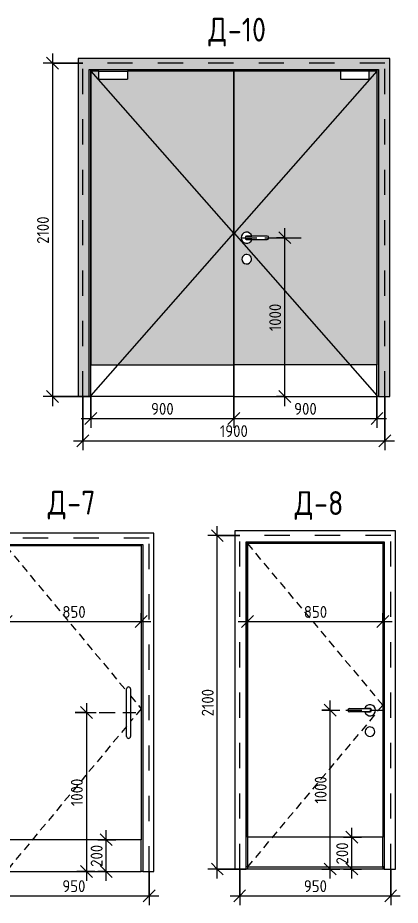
# Model space of a CAD drawing. Header units: millimetres. Extents: x -12093 to 14377, y -395 to 12857.
# Drawn here: x -8172 to -5766, y 7250 to 12841 of the extents above; entities that cross this region are included whole.
import ezdxf

# ---------------------------------------------------------------- set-up
doc = ezdxf.new("R2010")
doc.units = ezdxf.units.MM
for name, pattern in [('200_ШТРИХ__ш1_п0_6_', [80, 50, -30]), ('ADSK_Штрих_ш2 п1', [150, 100, -50]), ('Штрих', [317.5, 158.75, -158.75])]:
    doc.linetypes.add(name, pattern=pattern)
for name, color, linetype, lineweight in [('A-ANNO-DIMS', 7, 'Continuous', 9), ('A-ANNO-DIMS-50', 7, 'Continuous', 9), ('A-DETL', 7, 'Continuous', 9), ('A-DETL-1', 7, 'ADSK_Штрих_ш2 п1', 9), ('A-DOOR', 7, 'Штрих', 9), ('A-DOOR-1', 7, 'Continuous', 9), ('A-DOOR-2', 7, '200_ШТРИХ__ш1_п0_6_', 9), ('A-DOOR-FRAM', 7, 'Continuous', 9), ('G-ANNO-TEXT', 7, 'Continuous', 9)]:
    doc.layers.add(name, color=color, linetype=linetype, lineweight=lineweight)
doc.styles.add('GOST Common', font='GOST_Common.ttf', dxfattribs={"width": 0.9, "height": 150})
doc.styles.add('ISOCPEUR', font='isocpeur.ttf', dxfattribs={"width": 0.9, "height": 75})
doc.dimstyles.new('ISO-1_5', dxfattribs={"dimscale": 304.8, "dimtxt": 74.698588, "dimasz": 0.246063, "dimexe": 0.19685, "dimexo": 0, "dimgap": 0, "dimtad": 1, "dimdec": 0, "dimrnd": 10, "dimzin": 0, "dimdsep": 46, "dimtxsty": 'ISOCPEUR', "dimblk1": 'OBLIQUE', "dimblk2": 'OBLIQUE', "dimsah": 1, "dimcen": 0.09, "dimdle": 0.19685, "dimazin": 0, "dimtfac": 1, "dimtdec": 4, "dimtix": 1, "dimtmove": 0, "dimatfit": 3, "dimfxl": 1, "dimtvp": 1, "dimtolj": 1, "dimtzin": 0, "dimarcsym": 2})

# ---------------------------------------------------------------- blocks, each defined once
blk = doc.blocks.new('Family - ___-32257027-_Двери_ 1 этаж 1-12')
at = {"layer": 'A-DOOR'}
for p, q in [((-5825.8, 9578.8), (-6775.8, 9578.8)), ((-6775.8, 7478.8), (-6775.8, 9578.8)), ((-5825.8, 9578.8), (-6775.8, 9578.8)), ((-6775.8, 7478.8), (-6775.8, 9578.8)), ((-5825.8, 7478.8), (-5825.8, 9578.8)), ((-5825.8, 7478.8), (-5825.8, 9578.8))]:
    blk.add_line(p, q, dxfattribs=at)
at = {"layer": 'A-DOOR-1'}
for p, q in [((-5875.8, 9528.8), (-6725.8, 9528.8)), ((-6725.8, 7678.8), (-6725.8, 9528.8)), ((-5875.8, 9528.8), (-5875.8, 7678.8)), ((-6085.8, 8488.8), (-5955.8, 8488.8)), ((-5955.8, 8468.8), (-6085.8, 8468.8)), ((-5955.8, 8488.8), (-5989.4, 8488.8)), ((-5989.4, 8468.8), (-5955.8, 8468.8)), ((-5875.8, 7678.8), (-6725.8, 7678.8)), ((-6725.8, 7678.8), (-6725.8, 7492.8)), ((-5875.8, 7492.8), (-5875.8, 7678.8)), ((-6725.8, 7492.8), (-5875.8, 7492.8))]:
    blk.add_line(p, q, dxfattribs=at)
for centre, radius, start, end in [((-5955.8, 8478.8), 35, 0, 163.3985), ((-6085.8, 8478.8), 10, 90, 270), ((-5955.8, 8478.8), 35, 196.6015, 0), ((-5955.8, 8478.8), 10, 270, 90), ((-5955.8, 8478.8), 10, 270, 90), ((-5955.8, 8343.8), 30, 0, 188.1699), ((-5955.8, 8343.8), 30, 188.1699, 0)]:
    blk.add_arc(centre, radius, start, end, dxfattribs=at)
at = {"layer": 'A-DOOR-2'}
for p, q in [((-6727.2, 9528.8), (-5875.8, 8510.8)), ((-5875.8, 8510.8), (-6725.8, 7492.8))]:
    blk.add_line(p, q, dxfattribs=at)
at = {"layer": 'A-DOOR-FRAM'}
for p, q in [((-5795.8, 9608.8), (-6805.8, 9608.8)), ((-6805.8, 9608.8), (-6805.8, 7478.8)), ((-5795.8, 7478.8), (-5795.8, 9608.8)), ((-6735.8, 7478.8), (-6735.8, 9538.8)), ((-6735.8, 9538.8), (-5865.8, 9538.8)), ((-6725.8, 9528.8), (-6725.8, 9538.8)), ((-6725.8, 9538.8), (-6725.8, 7678.8)), ((-5875.8, 9528.8), (-6725.8, 9528.8)), ((-5875.8, 9538.8), (-5875.8, 9528.8)), ((-5875.8, 9538.8), (-5875.8, 7678.8)), ((-5865.8, 9538.8), (-5865.8, 7478.8)), ((-6725.8, 7492.8), (-6735.8, 7492.8)), ((-6725.8, 7492.8), (-6725.8, 7478.8)), ((-5875.8, 7492.8), (-5875.8, 7478.8)), ((-5865.8, 7492.8), (-5875.8, 7492.8)), ((-6805.8, 7478.8), (-6735.8, 7478.8)), ((-6725.8, 7478.8), (-6735.8, 7478.8)), ((-5865.8, 7478.8), (-6735.8, 7478.8)), ((-5865.8, 7478.8), (-5875.8, 7478.8)), ((-5865.8, 7478.8), (-5795.8, 7478.8))]:
    blk.add_line(p, q, dxfattribs=at)
blk = doc.blocks.new('Family - ___-32257067-_Двери_ 1 этаж 1-12')
at = {"layer": 'A-DOOR'}
for p, q in [((-7345.1, 9563.5), (-8295.1, 9563.5)), ((-8295.1, 7463.5), (-8295.1, 9563.5)), ((-7345.1, 9563.5), (-8295.1, 9563.5)), ((-8295.1, 7463.5), (-8295.1, 9563.5)), ((-7345.1, 7463.5), (-7345.1, 9563.5)), ((-7345.1, 7463.5), (-7345.1, 9563.5))]:
    blk.add_line(p, q, dxfattribs=at)
at = {"layer": 'A-DOOR-1'}
for p, q in [((-7395.1, 9513.5), (-8245.1, 9513.5)), ((-8245.1, 7663.5), (-8245.1, 9513.5)), ((-7395.1, 9513.5), (-7395.1, 7663.5)), ((-7487.6, 8313.5), (-7487.6, 8613.5)), ((-7462.6, 8613.5), (-7462.6, 8313.5)), ((-7395.1, 7663.5), (-8245.1, 7663.5)), ((-8245.1, 7663.5), (-8245.1, 7463.5)), ((-7395.1, 7463.5), (-7395.1, 7663.5)), ((-8245.1, 7463.5), (-7395.1, 7463.5))]:
    blk.add_line(p, q, dxfattribs=at)
for centre, start, end in [((-7475.1, 8613.5), 0, 180), ((-7475.1, 8313.5), 180, 0)]:
    blk.add_arc(centre, 12.5, start, end, dxfattribs=at)
at = {"layer": 'A-DOOR-2'}
for p, q in [((-8246.5, 9513.5), (-7487.6, 8599.9)), ((-7462.6, 8569.8), (-7395.1, 8488.5)), ((-7395.1, 8488.5), (-7462.6, 8407.1)), ((-7487.6, 8377), (-8245.1, 7463.5))]:
    blk.add_line(p, q, dxfattribs=at)
at = {"layer": 'A-DOOR-FRAM'}
for p, q in [((-7315.1, 9593.5), (-8325.1, 9593.5)), ((-8325.1, 9593.5), (-8325.1, 7463.5)), ((-7315.1, 7463.5), (-7315.1, 9593.5)), ((-8255.1, 7463.5), (-8255.1, 9523.5)), ((-8255.1, 9523.5), (-7385.1, 9523.5)), ((-8245.1, 9513.5), (-8245.1, 9523.5)), ((-8245.1, 9523.5), (-8245.1, 7663.5)), ((-7395.1, 9513.5), (-8245.1, 9513.5)), ((-7395.1, 9523.5), (-7395.1, 9513.5)), ((-7395.1, 9523.5), (-7395.1, 7663.5)), ((-7385.1, 9523.5), (-7385.1, 7463.5)), ((-8325.1, 7463.5), (-8255.1, 7463.5)), ((-8245.1, 7463.5), (-8255.1, 7463.5)), ((-7385.1, 7463.5), (-7395.1, 7463.5)), ((-7385.1, 7463.5), (-7315.1, 7463.5))]:
    blk.add_line(p, q, dxfattribs=at)
blk = doc.blocks.new('Family - ___-32257079-_Двери_ 1 этаж 1-12')
at = {"layer": 'A-DOOR-1'}
blk.add_hatch(color=256, dxfattribs=at).paths.add_polyline_path([(-7574.8, 10655.2), (-6812, 10655.2), (-6812, 12505.2), (-7482, 12505.2), (-7482, 12455.2), (-7662, 12455.2), (-7662, 12505.2), (-7712, 12505.2), (-7712, 10655.2)])
h = blk.add_hatch(color=256, dxfattribs=at)
h.paths.add_polyline_path([(-6393.2, 10655.2), (-5912, 10655.2), (-5912, 12505.2), (-5962, 12505.2), (-5962, 12455.2), (-6142, 12455.2), (-6142, 12505.2), (-6812, 12505.2), (-6812, 10655.2)])
h.paths.add_polyline_path([(-6734.2, 11290.3), (-6741.5, 11291.8), (-6748.3, 11295), (-6754, 11299.8), (-6758.4, 11305.9), (-6761.1, 11312.8), (-6762, 11320.2), (-6761.1, 11327.7), (-6758.3, 11334.8), (-6753.8, 11340.9), (-6748, 11345.7), (-6741.1, 11348.8), (-6733.7, 11350.2), (-6726.2, 11349.7), (-6719, 11347.3), (-6712.7, 11343.1), (-6707.6, 11337.6), (-6704, 11330.9), (-6702.2, 11323.5), (-6702.4, 11316), (-6704.3, 11308.8), (-6708, 11302.3), (-6713.2, 11296.9), (-6719.6, 11293), (-6726.7, 11290.7)])
h.paths.add_polyline_path([(-6732.6, 11420.2), (-6741.5, 11421.6), (-6749.9, 11425.1), (-6757, 11430.7), (-6762.4, 11437.9), (-6765.9, 11446.3), (-6767, 11455.2), (-6765.9, 11464.2), (-6762.4, 11472.6), (-6756, 11480.6), (-6749.9, 11485.4), (-6741.5, 11488.9), (-6732, 11490.2), (-6723.6, 11489.2), (-6715.2, 11485.9), (-6707.9, 11480.6), (-6702.2, 11473.5), (-6698.5, 11465.2), (-6599.5, 11464.9), (-6597, 11463.9), (-6595, 11462.3), (-6593.4, 11460.2), (-6592.4, 11457.8), (-6592, 11455.2), (-6592.4, 11452.7), (-6593.4, 11450.2), (-6595, 11448.2), (-6597, 11446.6), (-6599.5, 11445.6), (-6602, 11445.2), (-6698.5, 11445.2), (-6702.2, 11437), (-6707.9, 11429.9), (-6715.2, 11424.6), (-6723.6, 11421.3), (-6732, 11420.3)])
at = {"layer": 'A-DOOR-FRAM'}
for points in [[(-7722, 10455.2), (-7722, 12515.2), (-5902, 12515.2), (-5902, 10455.2), (-5832, 10455.2), (-5832, 12585.2), (-7792, 12585.2), (-7792, 10455.2)], [(-7712, 10455.2), (-7712, 12515.2), (-7722, 12515.2), (-7722, 10455.2)], [(-7712, 12505.2), (-5912, 12505.2), (-5912, 12515.2), (-7712, 12515.2)], [(-5912, 10455.2), (-5902, 10455.2), (-5902, 12515.2), (-5912, 12515.2), (-5912, 10472.8)]]:
    blk.add_hatch(color=256, dxfattribs=at).paths.add_polyline_path(points)
at = {"layer": 'A-DOOR'}
for p, q in [((-5862, 12555.2), (-7762, 12555.2)), ((-7762, 10455.2), (-7762, 12555.2)), ((-5862, 12555.2), (-7762, 12555.2)), ((-7762, 10455.2), (-7762, 12555.2)), ((-5862, 10455.2), (-5862, 12555.2)), ((-5862, 10455.2), (-5862, 12555.2))]:
    blk.add_line(p, q, dxfattribs=at)
at = {"layer": 'A-DOOR-1'}
for p, q in [((-7662, 12505.2), (-7712, 12505.2)), ((-7712, 10655.2), (-7712, 12505.2)), ((-7662, 12505.2), (-7482, 12505.2)), ((-7662, 12455.2), (-7662, 12505.2)), ((-6812, 12505.2), (-7482, 12505.2)), ((-7482, 12505.2), (-7482, 12455.2)), ((-6812, 12505.2), (-6812, 10655.2)), ((-6142, 12505.2), (-6812, 12505.2)), ((-6812, 10655.2), (-6812, 12505.2)), ((-5962, 12505.2), (-6142, 12505.2)), ((-6142, 12505.2), (-6142, 12455.2)), ((-5912, 12505.2), (-5962, 12505.2)), ((-5962, 12455.2), (-5962, 12505.2)), ((-5912, 12505.2), (-5912, 10655.2)), ((-7662, 12455.2), (-7482, 12455.2)), ((-6142, 12455.2), (-5962, 12455.2)), ((-6602, 11465.2), (-6732, 11465.2)), ((-6732, 11465.2), (-6698.5, 11465.2)), ((-6732, 11445.2), (-6602, 11445.2)), ((-6698.5, 11445.2), (-6732, 11445.2)), ((-7712, 10655.2), (-6812, 10655.2)), ((-7712, 10455.2), (-7712, 10655.2)), ((-6812, 10455.2), (-6812, 10655.2)), ((-5912, 10655.2), (-6812, 10655.2)), ((-6812, 10655.2), (-6812, 10455.2)), ((-5912, 10455.2), (-5912, 10655.2)), ((-6812, 10455.2), (-7712, 10455.2)), ((-6812, 10455.2), (-5912, 10455.2))]:
    blk.add_line(p, q, dxfattribs=at)
for centre, radius, start, end in [((-6732, 11455.2), 35, 16.6015, 180), ((-6732, 11455.2), 10, 90, 270), ((-6732, 11455.2), 10, 90, 270), ((-6602, 11455.2), 10, 270, 90), ((-6732, 11455.2), 35, 180, 343.3985), ((-6732, 11320.2), 30, 351.8301, 180), ((-6732, 11320.2), 30, 180, 351.8301)]:
    blk.add_arc(centre, radius, start, end, dxfattribs=at)
at = {"layer": 'A-DOOR-FRAM'}
for p, q in [((-5832, 12585.2), (-7792, 12585.2)), ((-7792, 12585.2), (-7792, 10455.2)), ((-5832, 10455.2), (-5832, 12585.2)), ((-7722, 10455.2), (-7722, 12515.2)), ((-7722, 12515.2), (-5902, 12515.2)), ((-7712, 12505.2), (-7712, 12515.2)), ((-7712, 12515.2), (-7712, 10655.2)), ((-7662, 12505.2), (-7712, 12505.2)), ((-6142, 12505.2), (-7482, 12505.2)), ((-5912, 12505.2), (-5962, 12505.2)), ((-5912, 12515.2), (-5912, 12505.2)), ((-5912, 12515.2), (-5912, 10655.2)), ((-5902, 12515.2), (-5902, 10455.2)), ((-7792, 10455.2), (-7722, 10455.2)), ((-7712, 10455.2), (-7722, 10455.2)), ((-5902, 10455.2), (-5912, 10455.2)), ((-5902, 10455.2), (-5832, 10455.2))]:
    blk.add_line(p, q, dxfattribs=at)
blk = doc.blocks.new('DIMBLOCK4-_Двери_ 1 этаж 1-12')
at = {"layer": 'A-ANNO-DIMS-50', "lineweight": 20}
for p, q in [((-6070.1, 7678.8), (-6107.6, 7716.3)), ((-6070.1, 7678.8), (-6032.6, 7641.3)), ((-6070.1, 7478.8), (-6107.6, 7516.3)), ((-6070.1, 7478.8), (-6032.6, 7441.3))]:
    blk.add_line(p, q, dxfattribs=at)
at = {"layer": 'A-ANNO-DIMS-50'}
for p, q in [((-6070.1, 7418.8), (-6070.1, 7738.8)), ((-6123.2, 7678.8), (-6010.1, 7678.8)), ((-6070.1, 7678.8), (-6123.2, 7678.8)), ((-6123.2, 7478.8), (-6010.1, 7478.8)), ((-6070.1, 7478.8), (-6123.2, 7478.8))]:
    blk.add_line(p, q, dxfattribs=at)
at = {"layer": 'A-ANNO-DIMS-50', "color": 0, "insert": (-6168.1, 7507.7), "char_height": 75, "width": 170.658, "attachment_point": 1, "rotation": 90, "line_spacing_factor": 1.149209, "style": 'ISOCPEUR'}
blk.add_mtext('200', dxfattribs=at)
blk = doc.blocks.new('_Oblique')
at = {"color": 0, "linetype": 'ByBlock', "lineweight": -2}
blk.add_line((-0.5, -0.5), (0.5, 0.5), dxfattribs=at)
blk = doc.blocks.new('DIMBLOCK5-_Двери_ 1 этаж 1-12')
at = {"layer": 'A-ANNO-DIMS-50'}
for p, q in [((-6775.8, 7478.8), (-6775.8, 7250.5)), ((-6775.8, 7310.5), (-6775.8, 7478.8)), ((-5825.8, 7478.8), (-5825.8, 7250.5)), ((-5825.8, 7310.5), (-5825.8, 7478.8)), ((-6835.8, 7310.5), (-5765.8, 7310.5))]:
    blk.add_line(p, q, dxfattribs=at)
at = {"layer": 'A-ANNO-DIMS-50', "lineweight": 20}
for p, q in [((-6775.8, 7310.5), (-6738.3, 7348)), ((-5825.8, 7310.5), (-5788.3, 7348)), ((-6775.8, 7310.5), (-6813.3, 7273)), ((-5825.8, 7310.5), (-5863.3, 7273))]:
    blk.add_line(p, q, dxfattribs=at)
at = {"layer": 'A-ANNO-DIMS-50', "color": 0, "insert": (-6371.9, 7408.4), "char_height": 75, "width": 170.658, "attachment_point": 1, "line_spacing_factor": 1.149209, "style": 'ISOCPEUR'}
blk.add_mtext('950', dxfattribs=at)
blk = doc.blocks.new('DIMBLOCK6-_Двери_ 1 этаж 1-12')
at = {"layer": 'A-ANNO-DIMS-50', "lineweight": 20}
for p, q in [((-6916.4, 9578.8), (-6953.9, 9616.3)), ((-6916.4, 9578.8), (-6878.9, 9541.3)), ((-6916.4, 7478.8), (-6953.9, 7516.3)), ((-6916.4, 7478.8), (-6878.9, 7441.3))]:
    blk.add_line(p, q, dxfattribs=at)
at = {"layer": 'A-ANNO-DIMS-50'}
for p, q in [((-6916.4, 7418.8), (-6916.4, 9638.8)), ((-6775.8, 9578.8), (-6976.4, 9578.8)), ((-6916.4, 9578.8), (-6775.8, 9578.8)), ((-6735.8, 7478.8), (-6976.4, 7478.8)), ((-6916.4, 7478.8), (-6735.8, 7478.8))]:
    blk.add_line(p, q, dxfattribs=at)
at = {"layer": 'A-ANNO-DIMS-50', "color": 0, "insert": (-7014.4, 8440.5), "char_height": 75, "width": 212.029, "attachment_point": 1, "rotation": 90, "line_spacing_factor": 1.149209, "style": 'ISOCPEUR'}
blk.add_mtext('2100', dxfattribs=at)
blk = doc.blocks.new('DIMBLOCK23-_Двери_ 1 этаж 1-12')
at = {"layer": 'A-ANNO-DIMS-50'}
for p, q in [((-7615.1, 7403.5), (-7615.1, 7723.5)), ((-7668.2, 7663.5), (-7555.1, 7663.5)), ((-7615.1, 7663.5), (-7668.2, 7663.5)), ((-7668.2, 7463.5), (-7555.1, 7463.5)), ((-7615.1, 7463.5), (-7668.2, 7463.5))]:
    blk.add_line(p, q, dxfattribs=at)
at = {"layer": 'A-ANNO-DIMS-50', "lineweight": 20}
for p, q in [((-7615.1, 7663.5), (-7652.6, 7701)), ((-7615.1, 7663.5), (-7577.6, 7626)), ((-7615.1, 7463.5), (-7652.6, 7501)), ((-7615.1, 7463.5), (-7577.6, 7426))]:
    blk.add_line(p, q, dxfattribs=at)
at = {"layer": 'A-ANNO-DIMS-50', "color": 0, "insert": (-7713.1, 7492.4), "char_height": 75, "width": 170.658, "attachment_point": 1, "rotation": 90, "line_spacing_factor": 1.149209, "style": 'ISOCPEUR'}
blk.add_mtext('200', dxfattribs=at)
blk = doc.blocks.new('DIMBLOCK24-_Двери_ 1 этаж 1-12')
at = {"layer": 'A-ANNO-DIMS-50'}
for p, q in [((-8295.1, 7463.5), (-8295.1, 7250.5)), ((-8295.1, 7310.5), (-8295.1, 7463.5)), ((-7345.1, 7463.5), (-7345.1, 7250.5)), ((-7345.1, 7310.5), (-7345.1, 7463.5)), ((-8355.1, 7310.5), (-7285.1, 7310.5))]:
    blk.add_line(p, q, dxfattribs=at)
at = {"layer": 'A-ANNO-DIMS-50', "lineweight": 20}
for p, q in [((-8295.1, 7310.5), (-8257.6, 7348)), ((-7345.1, 7310.5), (-7307.6, 7348)), ((-8295.1, 7310.5), (-8332.6, 7273)), ((-7345.1, 7310.5), (-7382.6, 7273))]:
    blk.add_line(p, q, dxfattribs=at)
at = {"layer": 'A-ANNO-DIMS-50', "color": 0, "insert": (-7891.2, 7408.4), "char_height": 75, "width": 170.658, "attachment_point": 1, "line_spacing_factor": 1.149209, "style": 'ISOCPEUR'}
blk.add_mtext('950', dxfattribs=at)
blk = doc.blocks.new('DIMBLOCK29-_Двери_ 1 этаж 1-12')
at = {"layer": 'A-ANNO-DIMS-50'}
for p, q in [((-7762, 10455.2), (-7762, 10116.6)), ((-7762, 10176.6), (-7762, 10455.2)), ((-5862, 10455.2), (-5862, 10116.6)), ((-5862, 10176.6), (-5862, 10455.2)), ((-7822, 10176.6), (-5802, 10176.6))]:
    blk.add_line(p, q, dxfattribs=at)
at = {"layer": 'A-ANNO-DIMS-50', "lineweight": 20}
for p, q in [((-7762, 10176.6), (-7799.5, 10139.1)), ((-7762, 10176.6), (-7724.5, 10214.1)), ((-5862, 10176.6), (-5899.5, 10139.1)), ((-5862, 10176.6), (-5824.5, 10214.1))]:
    blk.add_line(p, q, dxfattribs=at)
at = {"layer": 'A-ANNO-DIMS-50', "color": 0, "insert": (-6900.4, 10274.6), "char_height": 75, "width": 212.029, "attachment_point": 1, "line_spacing_factor": 1.149209, "style": 'ISOCPEUR'}
blk.add_mtext('1900', dxfattribs=at)
blk = doc.blocks.new('DIMBLOCK30-_Двери_ 1 этаж 1-12')
at = {"layer": 'A-ANNO-DIMS-50'}
for p, q in [((-7712, 10455.2), (-7712, 10257)), ((-7712, 10317), (-7712, 10455.2)), ((-6812, 10455.2), (-6812, 10257)), ((-6812, 10317), (-6812, 10455.2)), ((-7772, 10317), (-6812, 10317))]:
    blk.add_line(p, q, dxfattribs=at)
at = {"layer": 'A-ANNO-DIMS-50', "lineweight": 20}
for p, q in [((-7712, 10317), (-7674.5, 10354.5)), ((-6812, 10317), (-6774.5, 10354.5)), ((-7712, 10317), (-7749.5, 10279.5)), ((-6812, 10317), (-6849.5, 10279.5))]:
    blk.add_line(p, q, dxfattribs=at)
at = {"layer": 'A-ANNO-DIMS-50', "color": 0, "insert": (-7333.2, 10415), "char_height": 75, "width": 170.658, "attachment_point": 1, "line_spacing_factor": 1.149209, "style": 'ISOCPEUR'}
blk.add_mtext('900', dxfattribs=at)
blk = doc.blocks.new('DIMBLOCK31-_Двери_ 1 этаж 1-12')
at = {"layer": 'A-ANNO-DIMS-50'}
for p, q in [((-6812, 10455.2), (-6812, 10257)), ((-6812, 10317), (-6812, 10455.2)), ((-5912, 10455.2), (-5912, 10257)), ((-5912, 10317), (-5912, 10455.2)), ((-6812, 10317), (-5852, 10317))]:
    blk.add_line(p, q, dxfattribs=at)
at = {"layer": 'A-ANNO-DIMS-50', "lineweight": 20}
for p, q in [((-6812, 10317), (-6774.5, 10354.5)), ((-5912, 10317), (-5874.5, 10354.5)), ((-6812, 10317), (-6849.5, 10279.5)), ((-5912, 10317), (-5949.5, 10279.5))]:
    blk.add_line(p, q, dxfattribs=at)
at = {"layer": 'A-ANNO-DIMS-50', "color": 0, "insert": (-6433.2, 10415), "char_height": 75, "width": 170.658, "attachment_point": 1, "line_spacing_factor": 1.149209, "style": 'ISOCPEUR'}
blk.add_mtext('900', dxfattribs=at)
blk = doc.blocks.new('DIMBLOCK32-_Двери_ 1 этаж 1-12')
at = {"layer": 'A-ANNO-DIMS-50', "lineweight": 20}
for p, q in [((-6492.1, 11455.7), (-6529.6, 11493.2)), ((-6492.1, 11455.7), (-6454.6, 11418.2)), ((-6492.1, 10455.2), (-6529.6, 10492.7)), ((-6492.1, 10455.2), (-6454.6, 10417.7))]:
    blk.add_line(p, q, dxfattribs=at)
at = {"layer": 'A-ANNO-DIMS-50'}
for p, q in [((-6492.1, 10395.2), (-6492.1, 11515.7)), ((-6545.1, 11455.7), (-6432.1, 11455.7)), ((-6492.1, 11455.7), (-6545.1, 11455.7)), ((-6545.1, 10455.2), (-6432.1, 10455.2)), ((-6492.1, 10455.2), (-6545.1, 10455.2))]:
    blk.add_line(p, q, dxfattribs=at)
at = {"layer": 'A-ANNO-DIMS-50', "color": 0, "insert": (-6590.1, 10867.1), "char_height": 75, "width": 212.029, "attachment_point": 1, "rotation": 90, "line_spacing_factor": 1.149209, "style": 'ISOCPEUR'}
blk.add_mtext('1000', dxfattribs=at)
blk = doc.blocks.new('DIMBLOCK34-_Двери_ 1 этаж 1-12')
at = {"layer": 'A-ANNO-DIMS-50', "lineweight": 20}
for p, q in [((-7739.2, 8463.9), (-7776.7, 8501.4)), ((-7739.2, 8463.9), (-7701.7, 8426.4)), ((-7739.2, 7463.5), (-7776.7, 7501)), ((-7739.2, 7463.5), (-7701.7, 7426))]:
    blk.add_line(p, q, dxfattribs=at)
at = {"layer": 'A-ANNO-DIMS-50'}
for p, q in [((-7739.2, 8523.9), (-7739.2, 7403.5)), ((-7809.9, 8463.9), (-7679.2, 8463.9)), ((-7739.2, 8463.9), (-7809.9, 8463.9)), ((-7686.2, 7463.5), (-7799.2, 7463.5)), ((-7739.2, 7463.5), (-7686.2, 7463.5))]:
    blk.add_line(p, q, dxfattribs=at)
at = {"layer": 'A-ANNO-DIMS-50', "color": 0, "insert": (-7837.2, 7875.4), "char_height": 75, "width": 212.029, "attachment_point": 1, "rotation": 90, "line_spacing_factor": 1.149209, "style": 'ISOCPEUR'}
blk.add_mtext('1000', dxfattribs=at)
blk = doc.blocks.new('DIMBLOCK37-_Двери_ 1 этаж 1-12')
at = {"layer": 'A-ANNO-DIMS-50', "lineweight": 20}
for p, q in [((-6206, 8479.2), (-6243.5, 8516.7)), ((-6206, 8479.2), (-6168.5, 8441.7)), ((-6206, 7478.8), (-6243.5, 7516.3)), ((-6206, 7478.8), (-6168.5, 7441.3))]:
    blk.add_line(p, q, dxfattribs=at)
at = {"layer": 'A-ANNO-DIMS-50'}
for p, q in [((-6206, 7418.8), (-6206, 8539.2)), ((-6259, 8479.2), (-6146, 8479.2)), ((-6206, 8479.2), (-6259, 8479.2)), ((-6259, 7478.8), (-6146, 7478.8)), ((-6206, 7478.8), (-6259, 7478.8))]:
    blk.add_line(p, q, dxfattribs=at)
at = {"layer": 'A-ANNO-DIMS-50', "color": 0, "insert": (-6303.9, 7890.7), "char_height": 75, "width": 212.029, "attachment_point": 1, "rotation": 90, "line_spacing_factor": 1.149209, "style": 'ISOCPEUR'}
blk.add_mtext('1000', dxfattribs=at)
blk = doc.blocks.new('DIMBLOCK50-_Двери_ 1 этаж 1-12')
at = {"layer": 'A-ANNO-DIMS-50', "lineweight": 20}
for p, q in [((-7952.7, 12555.2), (-7990.2, 12592.7)), ((-7952.7, 12555.2), (-7915.2, 12517.7)), ((-7952.7, 10455.2), (-7990.2, 10492.7)), ((-7952.7, 10455.2), (-7915.2, 10417.7))]:
    blk.add_line(p, q, dxfattribs=at)
at = {"layer": 'A-ANNO-DIMS-50'}
for p, q in [((-7952.7, 12615.2), (-7952.7, 10395.2)), ((-7762, 12555.2), (-8012.7, 12555.2)), ((-7952.7, 12555.2), (-7762, 12555.2)), ((-7712, 10455.2), (-8012.7, 10455.2)), ((-7952.7, 10455.2), (-7712, 10455.2))]:
    blk.add_line(p, q, dxfattribs=at)
at = {"layer": 'A-ANNO-DIMS-50', "color": 0, "insert": (-8050.7, 11416.9), "char_height": 75, "width": 212.029, "attachment_point": 1, "rotation": 90, "line_spacing_factor": 1.149209, "style": 'ISOCPEUR'}
blk.add_mtext('2100', dxfattribs=at)
blk = doc.blocks.new('DIMBLOCK53-_Двери_ 1 этаж 1-12')
at = {"layer": 'A-ANNO-DIMS-50'}
for p, q in [((-8245.1, 9090.6), (-8245.1, 8977.6)), ((-8245.1, 9037.6), (-8245.1, 9090.6)), ((-7395.1, 9090.6), (-7395.1, 8977.6)), ((-7395.1, 9037.6), (-7395.1, 9090.6)), ((-8305.1, 9037.6), (-7335.1, 9037.6))]:
    blk.add_line(p, q, dxfattribs=at)
at = {"layer": 'A-ANNO-DIMS-50', "lineweight": 20}
for p, q in [((-8245.1, 9037.6), (-8207.6, 9075.1)), ((-7395.1, 9037.6), (-7357.6, 9075.1)), ((-8245.1, 9037.6), (-8282.6, 9000.1)), ((-7395.1, 9037.6), (-7432.6, 9000.1))]:
    blk.add_line(p, q, dxfattribs=at)
at = {"layer": 'A-ANNO-DIMS-50', "color": 0, "insert": (-7891.2, 9135.6), "char_height": 75, "width": 170.658, "attachment_point": 1, "line_spacing_factor": 1.149209, "style": 'ISOCPEUR'}
blk.add_mtext('850', dxfattribs=at)
blk = doc.blocks.new('DIMBLOCK54-_Двери_ 1 этаж 1-12')
at = {"layer": 'A-ANNO-DIMS-50'}
for p, q in [((-6725.8, 9090.6), (-6725.8, 8977.6)), ((-6725.8, 9037.6), (-6725.8, 9090.6)), ((-5875.8, 9090.6), (-5875.8, 8977.6)), ((-5875.8, 9037.6), (-5875.8, 9090.6)), ((-6785.8, 9037.6), (-5815.8, 9037.6))]:
    blk.add_line(p, q, dxfattribs=at)
at = {"layer": 'A-ANNO-DIMS-50', "lineweight": 20}
for p, q in [((-6725.8, 9037.6), (-6688.3, 9075.1)), ((-5875.8, 9037.6), (-5838.3, 9075.1)), ((-6725.8, 9037.6), (-6763.3, 9000.1)), ((-5875.8, 9037.6), (-5913.3, 9000.1))]:
    blk.add_line(p, q, dxfattribs=at)
at = {"layer": 'A-ANNO-DIMS-50', "color": 0, "insert": (-6371.9, 9135.6), "char_height": 75, "width": 170.658, "attachment_point": 1, "line_spacing_factor": 1.149209, "style": 'ISOCPEUR'}
blk.add_mtext('850', dxfattribs=at)

msp = doc.modelspace()

# ---------------------------------------------------------------- linework, layer by layer
at = {"layer": 'A-DETL'}
for p, q in [((-7712, 12505.2), (-6813.9, 11484)), ((-5912, 12505.2), (-6809.4, 11483.3)), ((-6813.9, 11484), (-7711.3, 10462)), ((-6809.4, 11483.3), (-5912, 10461.3))]:
    msp.add_line(p, q, dxfattribs=at)
at = {"layer": 'A-DETL-1'}
for p, q in [((-6768.4, 11455.7), (-6388.4, 11455.7)), ((-7809.9, 8463.9), (-7429.9, 8463.9)), ((-6257.2, 8479.2), (-5877.2, 8479.2))]:
    msp.add_line(p, q, dxfattribs=at)

# ---------------------------------------------------------------- block references
at = {"layer": 'A-DOOR-1'}
for name in ['Family - ___-32257079-_Двери_ 1 этаж 1-12', 'Family - ___-32257067-_Двери_ 1 этаж 1-12', 'Family - ___-32257027-_Двери_ 1 этаж 1-12']:
    msp.add_blockref(name, (0, 0), dxfattribs=at)

# ---------------------------------------------------------------- texts
at = {"layer": 'G-ANNO-TEXT', "char_height": 150, "attachment_point": 1, "style": 'GOST Common'}
for s, insert, width in [('\\fGOST Common|b0|i0|c204|p34|;\\W.9;Д', (-6972.5, 12841), 147.911), ('-10', (-6850.4, 12841), 317.468), ('\\fGOST Common|b0|i0|c204|p34|;\\W.9;Д', (-7982.8, 9861.3), 147.911), ('-7', (-7860.8, 9861.3), 230.886), ('\\fGOST Common|b0|i0|c204|p34|;\\W.9;Д', (-6430, 9858.8), 147.911), ('-8', (-6308, 9858.8), 230.886)]:
    msp.add_mtext(s, dxfattribs=dict(at, insert=insert, width=width))

# ---------------------------------------------------------------- dimensions: what is measured, and where the dimension line sits
at = {"layer": 'A-ANNO-DIMS'}
for base, p1, p2, override, picture, middle in [((-7952.7, 10455.2), (-7762, 12555.2), (-7712, 10455.2), {"dimpost": '<>', "dimfxl": 2100.595154}, 'DIMBLOCK50-_Двери_ 1 этаж 1-12', (-7990.2, 11505.2)), ((-6492.0797, 11455.6601), (-6545.1127, 10455.2444), (-6545.1127, 11455.6601), {"dimpost": '<>', "dimfxl": 1000.415643}, 'DIMBLOCK32-_Двери_ 1 этаж 1-12', (-6529.5797, 10955.4523)), ((-6916.4, 9578.8), (-6735.8, 7478.8), (-6775.8, 9578.8), {"dimpost": '<>', "dimfxl": 2100.380918}, 'DIMBLOCK6-_Двери_ 1 этаж 1-12', (-6953.9, 8528.8)), ((-7739.2, 7463.5), (-7809.9, 8463.9), (-7686.2, 7463.5), {"dimpost": '<>', "dimfxl": 1008.036208}, 'DIMBLOCK34-_Двери_ 1 этаж 1-12', (-7776.7, 7963.7)), ((-6206, 8479.2), (-6259, 7478.8), (-6259, 8479.2), {"dimpost": '<>', "dimfxl": 1000.415643}, 'DIMBLOCK37-_Двери_ 1 этаж 1-12', (-6243.5, 7979)), ((-7615.1, 7663.5), (-7668.2, 7463.5), (-7668.2, 7663.5), {"dimpost": '<>', "dimfxl": 200}, 'DIMBLOCK23-_Двери_ 1 этаж 1-12', (-7652.6, 7563.5)), ((-6070.1, 7678.8), (-6123.2, 7478.8), (-6123.2, 7678.8), {"dimpost": '<>', "dimfxl": 200}, 'DIMBLOCK4-_Двери_ 1 этаж 1-12', (-6107.6, 7578.8))]:
    dim = msp.add_linear_dim(base=base, p1=p1, p2=p2, angle=90, dimstyle='ISO-1_5', override=override, dxfattribs=at)
    dim.commit()
    dim.dimension.update_dxf_attribs({"geometry": picture, "text_midpoint": middle})
for base, p1, p2, override, picture, middle in [((-5862, 10176.6), (-7762, 10455.2), (-5862, 10455.2), {"dimpost": '<>', "dimfxl": 1900}, 'DIMBLOCK29-_Двери_ 1 этаж 1-12', (-6812, 10214.1)), ((-6812, 10317), (-7712, 10455.2), (-6812, 10455.2), {"dimpost": '<>', "dimfxl": 900}, 'DIMBLOCK30-_Двери_ 1 этаж 1-12', (-7262, 10354.5)), ((-5912, 10317), (-6812, 10455.2), (-5912, 10455.2), {"dimpost": '<>', "dimfxl": 900}, 'DIMBLOCK31-_Двери_ 1 этаж 1-12', (-6362, 10354.5)), ((-7395.1, 9037.6), (-8245.1, 9090.6), (-7395.1, 9090.6), {"dimpost": '<>', "dimfxl": 850}, 'DIMBLOCK53-_Двери_ 1 этаж 1-12', (-7820.1, 9075.1)), ((-5875.8, 9037.6), (-6725.8, 9090.6), (-5875.8, 9090.6), {"dimpost": '<>', "dimfxl": 850}, 'DIMBLOCK54-_Двери_ 1 этаж 1-12', (-6300.8, 9075.1)), ((-7345.1, 7310.5), (-8295.1, 7463.5), (-7345.1, 7463.5), {"dimpost": '<>', "dimfxl": 950}, 'DIMBLOCK24-_Двери_ 1 этаж 1-12', (-7820.1, 7348)), ((-5825.8, 7310.5), (-6775.8, 7478.8), (-5825.8, 7478.8), {"dimpost": '<>', "dimfxl": 950}, 'DIMBLOCK5-_Двери_ 1 этаж 1-12', (-6300.8, 7348))]:
    dim = msp.add_linear_dim(base=base, p1=p1, p2=p2, dimstyle='ISO-1_5', override=override, dxfattribs=at)
    dim.commit()
    dim.dimension.update_dxf_attribs({"geometry": picture, "text_midpoint": middle})

doc.saveas('drawing.dxf')
